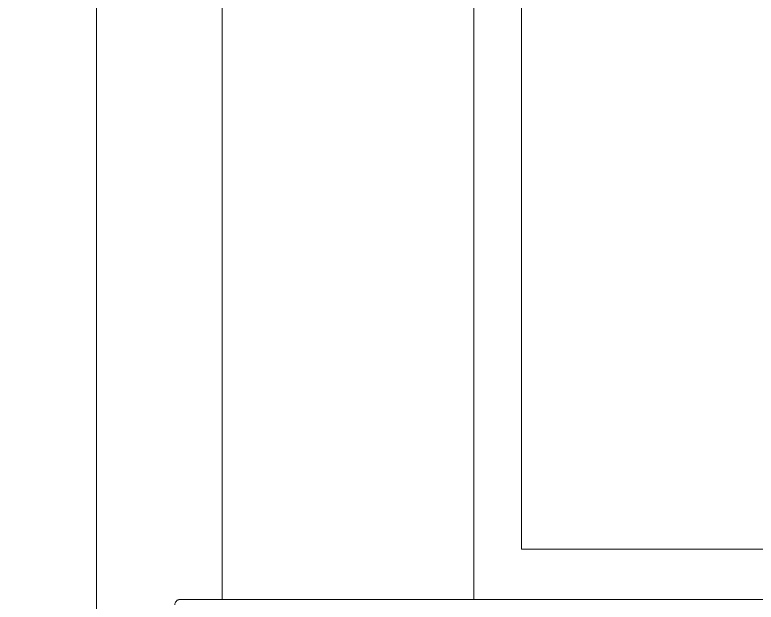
# Model space of a CAD drawing. Header units: millimetres. Extents: x 3162 to 221128, y -144913 to 11496.
# Drawn here: x 53387.3 to 53475.7, y -141975.1 to -141905.1 of the extents above; entities that cross this region are included whole.
import ezdxf

# ---------------------------------------------------------------- set-up
doc = ezdxf.new("R2010")
doc.units = ezdxf.units.MM
doc.header["$LTSCALE"] = 10
doc.linetypes.add('DASH', pattern=[8.89, 6.35, -2.54])
doc.layers.add('FF-Fixed【固定家具】', color=30, linetype='Continuous', lineweight=0)
doc.layers.add('Fine【细线】', color=250, linetype='Continuous', lineweight=0)

# ---------------------------------------------------------------- blocks, each defined once
blk = doc.blocks.new('海龙工具_2009102515064284')
at = {"linetype": 'DASH', "ltscale": 200}
for p, q in [((2637.554, 60), (2637.554, 470)), ((2667.554, 60), (2667.554, 470)), ((2635.221, 60), (3289.221, 60))]:
    blk.add_line(p, q, dxfattribs=at)
at = {"linetype": 'DASH', "ltscale": 2.666667}
blk.add_line((2632.554, 60), (2635.221, 60), dxfattribs=at)
at = {"color": 8, "linetype": 'DASH', "ltscale": 200}
blk.add_lwpolyline([(3251.221, 66), (2673.221, 66), (2673.221, 190.667), (3251.221, 190.667)], close=True, dxfattribs=at)
at = {"linetype": 'DASH', "ltscale": 1.047198}
blk.add_arc((2632.554, 59.333), 0.667, 90, 180, dxfattribs=at)
blk = doc.blocks.new('C_欧式1800床')
at = {"ltscale": 200}
blk.add_blockref('海龙工具_2009102515064284', (0, 0), dxfattribs=at)

msp = doc.modelspace()

# ---------------------------------------------------------------- linework, layer by layer
at = {"layer": 'FF-Fixed【固定家具】'}
msp.add_lwpolyline([(51437.057, -142032.605), (51437.057, -139934.756), (51904.71, -139934.756, -0.39036), (52929.405, -139934.756), (53397.057, -139934.756), (53397.057, -142036.336)], format="xyb", dxfattribs=at)

# ---------------------------------------------------------------- block references
at = {"layer": 'Fine【细线】'}
msp.add_blockref('C_欧式1800床', (50774.512, -142034.756), dxfattribs=at)

doc.saveas('drawing.dxf')
